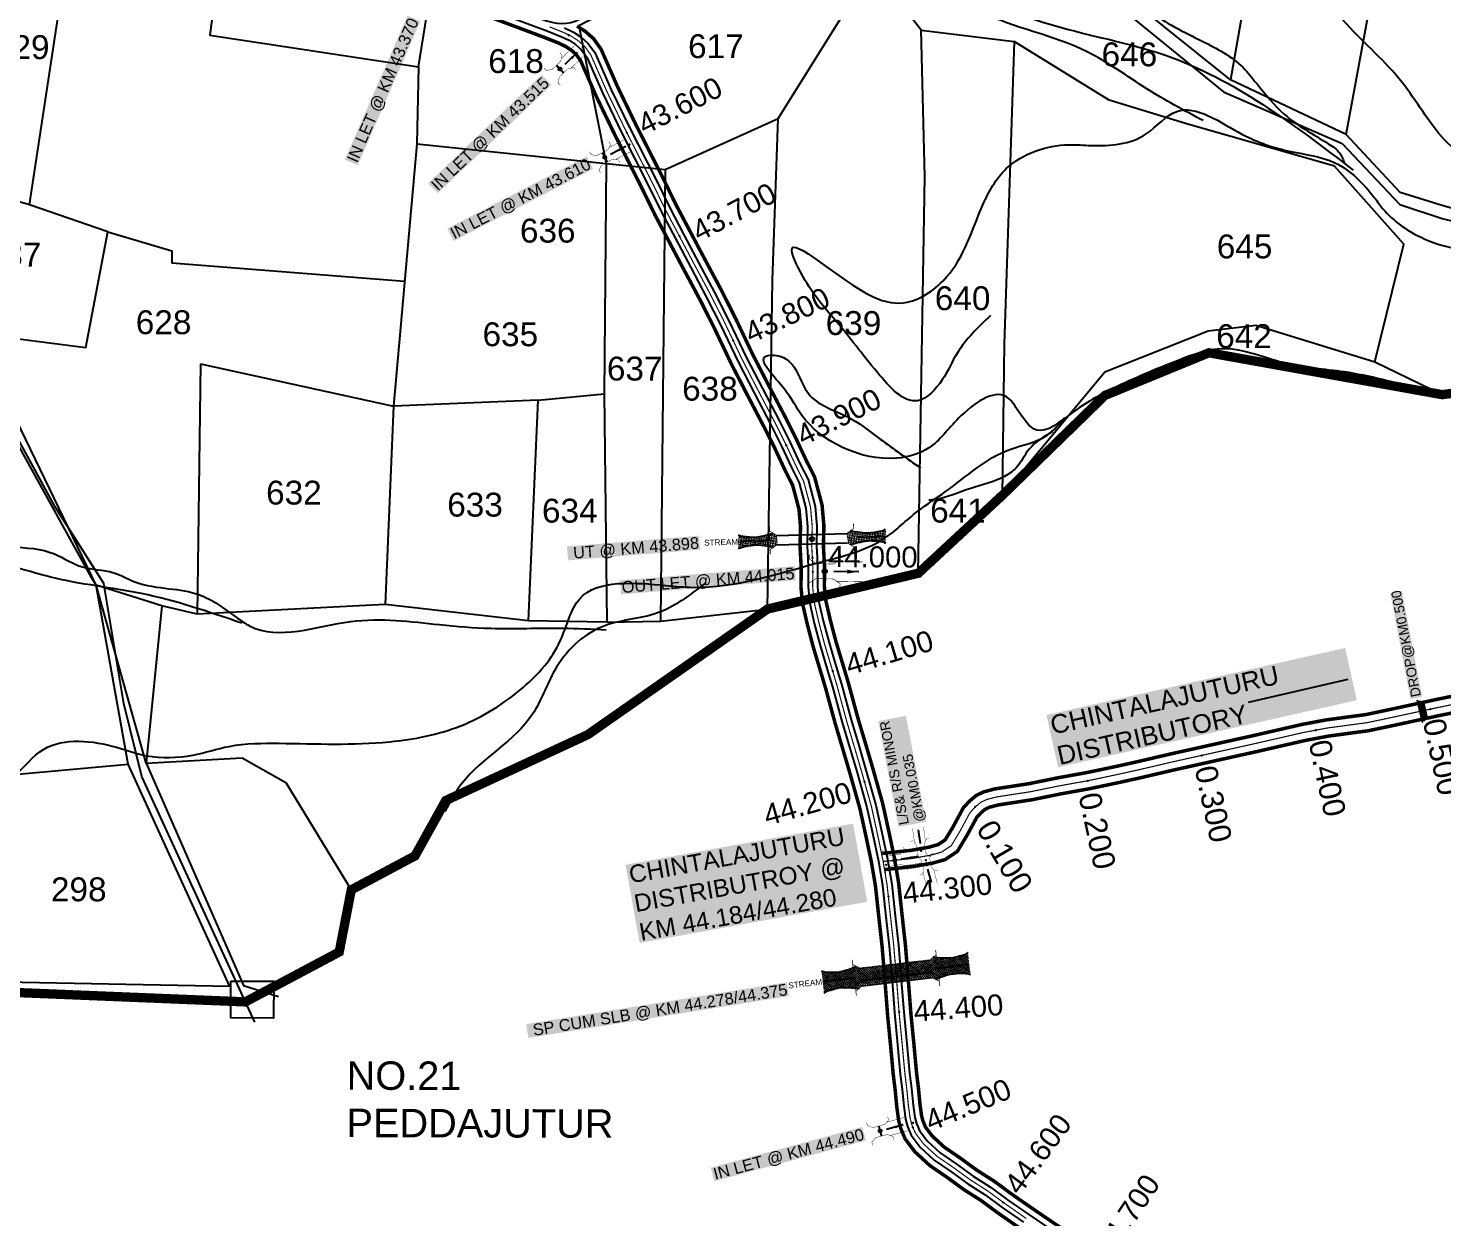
# Model space of a CAD drawing. Header units: inches. Extents: x 203261 to 228925, y 1594290 to 1605484.
# Drawn here: x 206068 to 207280, y 1595735 to 1596754 of the extents above; entities that cross this region are included whole.
import ezdxf
from ezdxf.enums import TextEntityAlignment as Align

# ---------------------------------------------------------------- set-up
doc = ezdxf.new("R2010")
doc.units = ezdxf.units.IN
doc.header["$MEASUREMENT"] = 0
doc.linetypes.add('ACAD_ISO02W100', pattern=[15, 12, -3])
doc.linetypes.add('HIDDEN2', pattern=[0.1875, 0.125, -0.0625])
for name, color, linetype in [('BOUNDRY STONES', 240, 'Continuous'), ('CANAL1', 7, 'Continuous'), ('CSMark', 72, 'Continuous'), ('PAPER SIZE', 5, 'Continuous'), ('PLOT NO', 7, 'Continuous'), ('PLOTS', 7, 'Continuous'), ('ROADS', 1, 'Continuous'), ('STREAMS', 4, 'Continuous'), ('STRUCTURE', 5, 'Continuous'), ('TEXT', 1, 'Continuous'), ('text2', 7, 'Continuous'), ('VILLAGE BOUNDRY', 5, 'Continuous')]:
    doc.layers.add(name, color=color, linetype=linetype)
doc.styles.get("Standard").update_dxf_attribs({"font": 'arial.ttf'})
doc.dimstyles.get("Standard").update_dxf_attribs({"dimtxt": 0.18, "dimasz": 0.18, "dimexe": 0.18, "dimexo": 0.0625, "dimgap": 0.09, "dimtad": 0, "dimtih": 1, "dimtoh": 1, "dimdec": 4, "dimzin": 0, "dimdsep": 46, "dimtxsty": 'Standard', "dimcen": 0.09, "dimadec": 0, "dimazin": 0, "dimtfac": 1, "dimtdec": 4, "dimtofl": 0, "dimtmove": 0, "dimatfit": 3, "dimfxl": 1, "dimtolj": 1, "dimtzin": 0, "dimarcsym": 0})

# ---------------------------------------------------------------- blocks, each defined once
blk = doc.blocks.new('DROP')
h = blk.add_hatch()
h.set_pattern_fill('ANSI31', color=1, scale=10, angle=45)
h.set_pattern_definition([(90, (-324.4106834783561, -25.76868160369899), (-1.25, 0), [])])
h.paths.add_polyline_path([(-9.851358085657807, -4.339867194039471), (-13.79075268379233, 4.092655639052694), (13.79075268379233, 4.092655639052694), (10.24151515825361, -4.339867194039471)])
at = {"layer": 'STRUCTURE', "color": 5, "const_width": 0.4899999999999998}
blk.add_lwpolyline([(-9.851358085657807, -4.339867194039471), (-13.79075268379233, 4.092655639052694), (13.79075268379233, 4.092655639052694), (10.24151515825361, -4.339867194039471), (-9.851358085657807, -4.339867194039471)], dxfattribs=at)
at = {"layer": 'STRUCTURE', "color": 5}
blk.add_circle((0, 0), 1.327527396726509, dxfattribs=at)
blk = doc.blocks.new('OT')
at = {"layer": 'STRUCTURE', "color": 190}
for points, const_width in [([(769751.3722314156, 1706595.817433925), (769729.4096428133, 1706595.817433925)], 0.5), ([(769775.1632526309, 1706601.817433925), (769775.1632526309, 1706597.817433925), (769769.1632526309, 1706593.817433925), (769761.7677420232, 1706593.817433925), (769754.3722314156, 1706593.817433925), (769748.3722314156, 1706597.817433925), (769748.3722314156, 1706601.817433925)], 0.5), ([(769761.7677420232, 1706593.817433925), (769761.7677420232, 1706581.01748457)], 2.5), ([(769751.3722314156, 1706579.01748457), (769729.4096428133, 1706579.01748457)], 0.5), ([(769748.3722314156, 1706573.01748457), (769748.3722314156, 1706577.01748457), (769754.3722314156, 1706581.01748457), (769761.7677420232, 1706581.01748457), (769761.7677420232, 1706581.01748457), (769761.7677420232, 1706581.01748457), (769769.1632526309, 1706581.01748457), (769775.1632526309, 1706577.01748457), (769775.1632526309, 1706573.01748457)], 0.5)]:
    blk.add_lwpolyline(points, dxfattribs=dict(at, const_width=const_width))
at = {"layer": 'STRUCTURE', "color": 0}
blk.add_circle((769761.7677420232, 1706587.417459247), 1.872905908036046, dxfattribs=at)
blk.add_leader([(769732.5849464284, 1706587.417459247), (769753.838058634, 1706587.417459247)], dimstyle='Standard', override={"dimasz": 10, "dimgap": 0.09, "dimtad": 0}, dxfattribs=at)
blk = doc.blocks.new('UT')
at = {"layer": 'STRUCTURE'}
h = blk.add_hatch(dxfattribs=at)
h.set_pattern_fill('DASH', color=150, scale=7.999999999999998, angle=-39.62775206685995, style=0)
h.set_pattern_definition([(320.37224793314, (-4370.464045089087, -6260.881149863359), (1.408001531132492, 0.1324072820072919), [0.9999999999999998, -0.9999999999999998])])
h.paths.add_polyline_path([(765162.9675066409, 1700681.885966053), (765165.5706946704, 1700680.616418319), (765167.2115574566, 1700680.268093512), (765169.1204505624, 1700680.006090325), (765172.4158343371, 1700679.627599867), (765176.4119631688, 1700679.345266073), (765179.5041916154, 1700679.470832215), (765183.0623928958, 1700679.941976878), (765187.653863331, 1700680.880728189), (765188.8854408305, 1700681.172290679), (765193.0594222734, 1700682.222896261), (765196.0594222734, 1700680.222896261), (765196.0594222732, 1700672.222896261), (765193.059422273, 1700670.222896261), (765190.5057321201, 1700670.796857346), (765188.1290725247, 1700671.306258218), (765185.4941448105, 1700671.815650651), (765183.6163483107, 1700672.12764564), (765180.9986007552, 1700672.46166047), (765180.3290960666, 1700672.523134715), (765178.4873260654, 1700672.631123998), (765176.6762091704, 1700672.636509361), (765174.5831391418, 1700672.500406373), (765172.534028191, 1700672.254105192), (765170.4159507004, 1700671.954846333), (765168.4528082367, 1700671.66088667), (765166.101004961, 1700671.20675446), (765164.9649718658, 1700670.843101195), (765162.9701249787, 1700669.702226759)])
h.paths.add_polyline_path([(765259.0594222734, 1700682.22289626), (765256.0594222734, 1700680.22289626), (765256.0594222732, 1700672.22289626), (765259.0594222732, 1700670.22289626), (765261.9351070337, 1700670.954361328), (765264.4002490969, 1700671.550062475), (765266.3788792096, 1700671.989210923), (765269.093032495, 1700672.510050664), (765272.6518334274, 1700672.97822495), (765276.0687944656, 1700673.093904169), (765278.5781092133, 1700672.933545554), (765281.1683763347, 1700672.653460775), (765283.8680040132, 1700672.3279393), (765286.4420291914, 1700671.859000532), (765287.9990189318, 1700671.256817373), (765289.1513379057, 1700670.559826468), (765289.1487195679, 1700682.743565763), (765287.5893077053, 1700681.791647122), (765285.7373813264, 1700681.170064355), (765283.0007571635, 1700680.681356852), (765281.1888035367, 1700680.417637402), (765276.6898998322, 1700679.872435108), (765272.6690061819, 1700679.859315587), (765268.7030904231, 1700680.287947755), (765264.817948322, 1700680.971872088), (765261.162969874, 1700681.748857019)])
at = {"layer": 'STRUCTURE', "color": 150, "const_width": 0.6280741461245082}
for points in [[(765190.0594222734, 1700688.222896261), (765190.0594222734, 1700684.222896261), (765196.0594222734, 1700680.222896261), (765256.0594222734, 1700680.22289626), (765262.0594222734, 1700684.22289626), (765262.0594222734, 1700688.22289626)], [(765190.0594222732, 1700664.222896261), (765190.0594222732, 1700668.222896261), (765196.0594222732, 1700672.222896261), (765256.0594222732, 1700672.22289626), (765262.0594222732, 1700668.22289626), (765262.0594222732, 1700664.22289626)]]:
    blk.add_lwpolyline(points, dxfattribs=at)
at = {"layer": 'STRUCTURE', "color": 150}
for points in [[(765196.0594222734, 1700680.222896261), (765256.0594222734, 1700680.22289626)], [(765196.0594222732, 1700672.222896261), (765256.0594222732, 1700672.22289626)], [(765196.0594222732, 1700672.222896261), (765256.0594222732, 1700672.22289626)]]:
    blk.add_lwpolyline(points, dxfattribs=at)
at = {"layer": 'STRUCTURE', "color": 0}
blk.add_circle((765226.0594222733, 1700676.222896261), 1.88981828804203, dxfattribs=at)
at = {"layer": 'STRUCTURE', "color": 150}
for points in [[(765162.9675066409, 1700681.885966053), (765164.358628801, 1700681.068441708), (765167.8770977717, 1700680.169164927), (765171.232134209, 1700679.760402754), (765176.060009073, 1700679.351640581), (765184.7336071001, 1700680.250917361), (765193.0594222735, 1700682.222896261)], [(765289.1487195679, 1700682.743565763), (765287.7814574724, 1700681.886733643), (765284.290041913, 1700680.887563977), (765280.948015412, 1700680.383366718), (765276.1337485436, 1700679.837201234), (765267.4380478043, 1700680.488960477), (765259.0594222734, 1700682.22289626)], [(765162.9701249787, 1700669.702226759), (765164.3373870743, 1700670.559058879), (765167.8288026336, 1700671.558228544), (765171.1708291346, 1700672.062425803), (765175.985096003, 1700672.608591288), (765184.6807967423, 1700671.956832044), (765193.0594222732, 1700670.222896261)], [(765289.1513379057, 1700670.559826468), (765287.7602157457, 1700671.377350814), (765284.2417467749, 1700672.276627594), (765280.8867103376, 1700672.685389768), (765276.0588354736, 1700673.09415194), (765267.3852374465, 1700672.19487516), (765259.0594222731, 1700670.22289626)]]:
    blk.add_spline(points, degree=3, dxfattribs=at)
at = {"layer": 'STRUCTURE', "color": 0}
blk.add_text('STREAM', height=5, dxfattribs=at).set_placement((765148.2464563532, 1700675.806984554), align=Align.MIDDLE_CENTER)
for points in [[(765190.8848369633, 1700675.966282922), (765164.2099887003, 1700675.833849112)], [(765289.2568244911, 1700676.692727373), (765265.4033313843, 1700676.382461722)]]:
    blk.add_leader(points, dimstyle='Standard', override={"dimasz": 10, "dimgap": 0.09, "dimtad": 0}, dxfattribs=at)
blk = doc.blocks.new('SLB')
at = {"layer": 'STRUCTURE'}
h = blk.add_hatch(dxfattribs=at)
h.set_pattern_fill('DOTS', color=6, scale=20, angle=320.3722479339738, style=0)
h.set_pattern_definition([(320.3722479339738, (-159.4326987297973, -72.95644191955216), (1.278624159801223, 0.5641323053793466), [0, -1.25])])
h.paths.add_polyline_path([(769699.5186717048, 1706871.072614055), (769699.5186717047, 1706861.072614055), (769729.1055765299, 1706861.072614055), (769732.1055765299, 1706863.072614055), (769792.1055765299, 1706863.072614054), (769795.1055765299, 1706861.072614054), (769824.692481355, 1706861.072614054), (769824.6924813552, 1706871.072614054), (769795.10557653, 1706871.072614054), (769792.10557653, 1706869.072614054), (769732.10557653, 1706869.072614055), (769729.10557653, 1706871.072614055)])
at = {"layer": 'STRUCTURE', "color": 6, "linetype": 'ACAD_ISO02W100', "ltscale": 0.5, "const_width": 0.5}
for points in [[(769699.5186717048, 1706871.072614055), (769729.10557653, 1706871.072614055)], [(769795.10557653, 1706871.072614054), (769824.6924813552, 1706871.072614054)], [(769699.5186717047, 1706861.072614055), (769729.1055765299, 1706861.072614055)], [(769795.1055765299, 1706861.072614054), (769824.692481355, 1706861.072614054)]]:
    blk.add_lwpolyline(points, dxfattribs=at)
at = {"layer": 'STRUCTURE', "color": 6, "const_width": 0.6280741461245082}
for points in [[(769726.10557653, 1706877.072614055), (769726.10557653, 1706873.072614055), (769732.10557653, 1706869.072614055), (769792.10557653, 1706869.072614054), (769798.10557653, 1706873.072614054), (769798.10557653, 1706877.072614054)], [(769726.1055765299, 1706855.072614055), (769726.1055765299, 1706859.072614055), (769732.1055765299, 1706863.072614055), (769792.1055765299, 1706863.072614054), (769798.1055765299, 1706859.072614054), (769798.1055765299, 1706855.072614054)]]:
    blk.add_lwpolyline(points, dxfattribs=at)
at = {"layer": 'STRUCTURE', "color": 6}
blk.add_lwpolyline([(769732.1055765299, 1706863.072614055), (769792.1055765299, 1706863.072614054)], dxfattribs=at)
blk.add_lwpolyline([(769732.1055765299, 1706863.072614055), (769792.1055765299, 1706863.072614054)], dxfattribs=at)
at = {"layer": 'STRUCTURE', "color": 0}
blk.add_circle((769762.10557653, 1706866.072614054), 1.244237561477348, dxfattribs=at)
for points in [[(769703.7546974146, 1706866.04706475), (769726.6638708343, 1706866.04706475)], [(769818.6333223742, 1706865.844362141), (769795.7241489545, 1706865.844362142)]]:
    blk.add_leader(points, dimstyle='Standard', override={"dimasz": 10, "dimgap": 0.09, "dimtad": 0}, dxfattribs=at)
blk = doc.blocks.new('SP')
at = {"layer": 'STRUCTURE'}
h = blk.add_hatch(dxfattribs=at)
h.set_pattern_fill('DASH', color=256, scale=8, style=0)
h.set_pattern_definition([(0, (0, 0), (1, 1), [1, -1])])
edge = h.paths.add_edge_path()
edge.add_spline(control_points=[(769825.6998846318, 1706742.149716115), (769825.2538849328, 1706741.843835173), (769823.8040903579, 1706740.84951941), (769820.9116115965, 1706740.271124796), (769817.0237254978, 1706739.724816793), (769811.4058651323, 1706738.909695662), (769803.9999883493, 1706739.727929385), (769798.3893081942, 1706740.999362314), (769795.6105873373, 1706741.629046613)], knot_values=[0, 0, 0, 0, 1.613557225511201, 5.245130249365884, 8.62497580946186, 13.47012412667009, 22.1902159530602, 30.74637742218671, 30.74637742218671, 30.74637742218671, 30.74637742218671], degree=3, periodic=0)
edge.add_line((769795.6105873375, 1706741.629046612), (769792.6105873379, 1706739.629046612))
edge.add_line((769792.6105873379, 1706739.629046612), (769732.6105873376, 1706739.629046612))
edge.add_line((769732.6105873376, 1706739.629046612), (769729.6105873374, 1706741.629046612))
edge.add_spline(control_points=[(769729.6105873374, 1706741.629046612), (769726.8509375289, 1706740.920438928), (769721.2787648587, 1706739.489647107), (769713.899210699, 1706738.460716713), (769708.2604048095, 1706739.11542709), (769704.3585304887, 1706739.550728751), (769701.4507450095, 1706740.04646792), (769699.9732063155, 1706740.999068337), (769699.5186717048, 1706741.292116404)], knot_values=[0, 0, 0, 0, 8.556161469055684, 17.27625329548356, 22.12140161274031, 25.50124717275726, 29.13282019658805, 30.74637742212953, 30.74637742212953, 30.74637742212953, 30.74637742212953], degree=3, periodic=0)
edge.add_line((769699.5186717048, 1706741.292116404), (769699.5186717048, 1706722.106659352))
edge.add_spline(control_points=[(769699.5212900428, 1706722.10837711), (769699.9672897417, 1706722.414258052), (769701.4170843166, 1706723.408573815), (769704.3095630779, 1706723.986968429), (769708.1974491772, 1706724.533276432), (769713.8153095418, 1706725.348397563), (769721.2211863253, 1706724.530163841), (769726.8318664806, 1706723.258730911), (769729.6105873373, 1706722.629046612)], knot_values=[0, 0, 0, 0, 1.613557225511201, 5.245130249365884, 8.62497580946186, 13.47012412667009, 22.1902159530602, 30.74637742218671, 30.74637742218671, 30.74637742218671, 30.74637742218671], degree=3, periodic=0)
edge.add_line((769729.610587337, 1706722.629046612), (769732.6105873372, 1706724.629046612))
edge.add_line((769732.6105873372, 1706724.629046612), (769792.6105873372, 1706724.629046612))
edge.add_line((769792.6105873372, 1706724.629046612), (769795.6105873372, 1706722.629046612))
edge.add_spline(control_points=[(769795.6105873372, 1706722.629046612), (769798.3702371457, 1706723.337654297), (769803.9424098157, 1706724.768446117), (769811.3219639753, 1706725.797376512), (769816.9607698652, 1706725.142666135), (769820.8626441859, 1706724.707364474), (769823.7704296648, 1706724.211625304), (769825.247968359, 1706723.259024888), (769825.7025029698, 1706722.965976821)], knot_values=[0, 0, 0, 0, 8.556161469055684, 17.27625329548356, 22.12140161274031, 25.50124717275726, 29.13282019658805, 30.74637742212953, 30.74637742212953, 30.74637742212953, 30.74637742212953], degree=3, periodic=0)
edge.add_line((769825.7025029698, 1706722.965976821), (769825.6998846318, 1706742.149716115))
h.paths.add_polyline_path([(769764.1611842603, 1706732.129046612, -1), (769761.0599904143, 1706732.129046612, -1)], flags=0)
h.paths.add_polyline_path([(769761.0599904143, 1706732.129046612, 1), (769764.1611842603, 1706732.129046612, 1)], flags=16)
at = {"layer": 'STRUCTURE', "const_width": 0.6280741461245082}
for points in [[(769726.6105873373, 1706747.629046612), (769726.6105873373, 1706743.629046612), (769732.6105873373, 1706739.629046612), (769792.6105873373, 1706739.629046612), (769798.6105873373, 1706743.629046612), (769798.6105873373, 1706747.629046612)], [(769726.6105873373, 1706716.629046612), (769726.6105873373, 1706720.629046612), (769732.6105873373, 1706724.629046612), (769792.6105873373, 1706724.629046612), (769798.6105873373, 1706720.629046612), (769798.6105873373, 1706716.629046612)]]:
    blk.add_lwpolyline(points, dxfattribs=at)
at = {"layer": 'STRUCTURE', "color": 3}
blk.add_lwpolyline([(769732.6105873373, 1706724.629046612), (769792.6105873373, 1706724.629046612)], dxfattribs=at)
blk.add_lwpolyline([(769732.6105873373, 1706724.629046612), (769792.6105873373, 1706724.629046612)], dxfattribs=at)
at = {"layer": 'STRUCTURE', "color": 0}
blk.add_circle((769762.6105873373, 1706732.129046612), 1.550596922985278, dxfattribs=at)
at = {"layer": 'STRUCTURE'}
for points in [[(769699.5186717048, 1706741.292116404), (769700.9097938648, 1706740.474592058), (769704.4282628357, 1706739.575315278), (769707.783299273, 1706739.166553105), (769712.611174137, 1706738.757790932), (769721.284772164, 1706739.657067712), (769729.6105873374, 1706741.629046612)], [(769825.6998846318, 1706742.149716115), (769824.3326225362, 1706741.292883995), (769820.8412069769, 1706740.29371433), (769817.4991804758, 1706739.789517071), (769812.6849136075, 1706739.243351586), (769803.9892128682, 1706739.89511083), (769795.6105873373, 1706741.629046613)], [(769699.5212900428, 1706722.10837711), (769700.8885521383, 1706722.96520923), (769704.3799676977, 1706723.964378895), (769707.7219941987, 1706724.468576154), (769712.536261067, 1706725.014741639), (769721.2319618064, 1706724.362982395), (769729.6105873373, 1706722.629046612)], [(769825.7025029698, 1706722.965976821), (769824.3113808098, 1706723.783501166), (769820.7929118389, 1706724.682777947), (769817.4378754016, 1706725.09154012), (769812.6100005376, 1706725.500302293), (769803.9364025106, 1706724.601025512), (769795.6105873372, 1706722.629046612)]]:
    blk.add_spline(points, degree=3, dxfattribs=at)
at = {"layer": 'STRUCTURE', "color": 0}
blk.add_text('STREAM', height=5, dxfattribs=at).set_placement((769684.2926106098, 1706732.094091512), align=Align.MIDDLE_CENTER)
for points in [[(769727.4360020272, 1706732.129046612), (769700.7611537643, 1706732.129046612)], [(769824.3666876926, 1706732.129046612), (769800.5131945858, 1706732.129046612)]]:
    blk.add_leader(points, dimstyle='Standard', override={"dimasz": 10, "dimgap": 0.09, "dimtad": 0}, dxfattribs=at)

msp = doc.modelspace()

# ---------------------------------------------------------------- linework, layer by layer
at = {"layer": 'BOUNDRY STONES'}
msp.add_lwpolyline([(206241.5868524558, 1595937.427991195), (206278.2506844081, 1595937.337287516), (206278.1725077067, 1595905.737053795), (206241.5086757544, 1595905.827757474)], close=True, dxfattribs=at)
at = {"layer": 'CANAL1', "color": 200, "const_width": 3}
for points in [[(206458.5879831788, 1596765.019695324), (206511.0070694874, 1596745.434839111), (206521.8753626389, 1596741.107559122), (206528.3032160732, 1596738.029518559), (206533.0641768699, 1596734.915806615), (206537.2900411821, 1596731.223340288), (206541.1813344537, 1596725.78726225), (206554.660920141, 1596695.08500737), (206570.7790704065, 1596661.732176018), (206593.2231717941, 1596617.581272227), (206605.0757873843, 1596593.304371485), (206630.2076153964, 1596545.739253396), (206643.5269681321, 1596520.900379652), (206655.9408403185, 1596496.264960084), (206670.7405390691, 1596465.164463156), (206684.4188961446, 1596438.658117732), (206699.094821315, 1596410.592806261), (206707.8460509946, 1596393.118028153), (206716.438036041, 1596374.715350969), (206722.834744966, 1596362.016984995), (206728.2654459702, 1596341.569294897), (206729.5594472569, 1596326.660427566), (206729.1462935099, 1596309.695363751), (206730.1694475038, 1596291.12913113), (206729.961278002, 1596274.992963151), (206731.1874987999, 1596261.193599815), (206735.4965473327, 1596242.521753261), (206740.5418205099, 1596223.219160355), (206746.724195498, 1596202.700974872), (206751.1410046362, 1596187.93103031), (206759.4796314048, 1596157.241403958), (206766.0737876393, 1596135.167455917), (206771.8955296605, 1596115.397043159), (206780.5368961368, 1596084.71514857), (206785.5516401028, 1596061.762292733), (206790.3277988223, 1596039.107703167), (206793.7817909686, 1596018.59077498), (206796.4033954673, 1595994.366635373), (206799.465909244, 1595966.714405973), (206801.9469360531, 1595936.999759436), (206804.268991798, 1595906.790977228), (206806.6993704353, 1595882.347767565), (206809.0153551422, 1595857.143222501), (206810.6705921894, 1595843.766143424), (206812.0252865511, 1595829.590091001), (206813.6483641709, 1595817.832753984), (206815.5644169594, 1595810.849021552), (206819.152633261, 1595802.25162514), (206827.5334930227, 1595791.14627491), (206840.3819511632, 1595779.351149891), (206854.8364102302, 1595769.474797194), (206869.6435409122, 1595758.669184584), (206884.3726497068, 1595749.311727451), (206898.7563803796, 1595738.695187872), (206917.2756773977, 1595725.819742197)], [(206538.1387839269, 1596755.494481441), (206545.1758231301, 1596750.892193385), (206552.1999588179, 1596744.754659713), (206558.6566655463, 1596735.73473775), (206572.8270798589, 1596703.45899263), (206588.6989295934, 1596670.615823983), (206611.1248282059, 1596626.500727773), (206622.9082126157, 1596602.365628515), (206647.8623846036, 1596555.136746604), (206661.2730318679, 1596530.127620348), (206673.9031596815, 1596505.063039916), (206688.6614609309, 1596474.049536843), (206702.1671038554, 1596447.877882268), (206716.899178685, 1596419.705193739), (206725.8519490054, 1596401.827971848), (206734.433963959, 1596383.446649031), (206741.631255034, 1596369.159015005), (206748.0405540299, 1596345.026705103), (206749.5805527431, 1596327.283572434), (206749.1597064902, 1596310.00263625), (206750.1765524963, 1596291.55086887), (206749.972721998, 1596275.751036849), (206750.9865012001, 1596264.342400185), (206754.9194526673, 1596247.300246739), (206759.7981794901, 1596228.634839644), (206765.879804502, 1596208.451025128), (206770.3749953638, 1596193.41896969), (206778.7143685951, 1596162.726596043), (206785.2482123608, 1596140.854544083), (206791.1144703395, 1596120.932956841), (206799.9491038632, 1596089.56485143), (206805.1063598972, 1596065.959707267), (206809.9822011777, 1596042.832296833), (206813.6022090313, 1596021.32922502), (206816.2846045327, 1595996.543364627), (206819.374090756, 1595968.647594027), (206821.8830639469, 1595938.598240565), (206824.193008202, 1595908.547022772), (206826.6086295647, 1595884.252232435), (206828.9026448577, 1595859.286777499), (206830.5534078106, 1595845.945856575), (206831.8947134489, 1595831.909908999), (206833.281635829, 1595821.863246017), (206834.5135830406, 1595817.372978448), (206836.637366739, 1595812.28437486), (206842.4005069773, 1595804.64772509), (206852.8500488368, 1595795.05485011), (206866.3755897699, 1595785.813202806), (206880.9124590878, 1595775.204815416), (206895.6873502932, 1595765.818272548), (206910.4056196204, 1595754.954812128), (206928.6043226023, 1595742.302257803), (206982.5172623146, 1595705.67169222)], [(206799.5582646966, 1596046.772544295), (206824.2175888821, 1596049.368054231), (206839.6916148123, 1596052.138185063), (206847.5173844684, 1596054.371811409), (206853.5154829063, 1596058.337237139), (206860.3543895801, 1596069.737182773), (206869.1148743583, 1596085.949186248), (206874.420729935, 1596091.622000091), (206880.0756928583, 1596096.40659573), (206886.394024691, 1596099.457046713), (206895.9857605965, 1596101.984598742), (206908.3810812069, 1596103.892522094), (206925.4036453213, 1596106.511758991), (206949.499765904, 1596111.425633984), (206974.7658362764, 1596115.986217143), (206998.7548754601, 1596121.015711866), (207018.482113323, 1596125.391242308), (207047.0916166976, 1596132.081360018), (207116.5867485717, 1596147.484713946), (207159.3111429303, 1596157.276159671), (207180.2865778753, 1596161.186334904), (207213.7621896241, 1596165.666576064), (207232.4990365522, 1596169.610293491), (207273.4496129247, 1596178.44451668), (207307.1367614291, 1596185.333910963)], [(206801.0237353035, 1596032.849455705), (206826.1864111178, 1596035.497945769), (206842.8543851878, 1596038.481814937), (206853.4366155316, 1596041.502188591), (206863.8865170937, 1596048.410762861), (206872.5216104199, 1596062.804817226), (206880.5731256417, 1596077.704813751), (206884.087270065, 1596081.461999909), (206887.7623071416, 1596084.57140427), (206891.265975309, 1596086.262953287), (206898.8422394035, 1596088.259401258), (206910.5109187932, 1596090.055477906), (206927.8683546787, 1596092.726241009), (206952.1422340961, 1596097.676366016), (206977.4461637237, 1596102.243782857), (207001.70712454, 1596107.330288134), (207021.591886677, 1596111.740757692), (207050.2003833024, 1596118.430639982), (207119.6652514284, 1596133.827286054), (207162.1588570696, 1596143.565840329), (207182.4994221247, 1596147.357665096), (207216.1358103759, 1596151.859423936), (207235.4169634479, 1596155.917706509), (207276.3283870753, 1596164.74348332), (207310.0312385709, 1596171.636089037)]]:
    msp.add_lwpolyline(points, dxfattribs=at)
at = {"layer": 'CANAL1', "color": 5}
for points in [[(206460.7701932712, 1596770.60947813), (206513.1670277934, 1596751.032935645), (206524.2835450564, 1596746.606823649), (206531.253886429, 1596743.269007424), (206536.697670748, 1596739.708722646), (206541.7630164729, 1596735.282736115), (206546.4239337815, 1596728.7715049), (206560.1107680566, 1596697.597202948), (206576.1550281628, 1596664.397270407), (206598.5936687182, 1596620.25710889), (206610.4255149539, 1596596.022748593), (206622.3132709705, 1596573.523688101), (206635.5040461589, 1596548.558501358), (206648.8507872524, 1596523.668551862), (206661.3295361282, 1596498.904384032), (206676.1168156276, 1596467.829985262), (206689.7433584586, 1596441.424047091), (206704.4361285258, 1596413.326522505), (206713.247820398, 1596395.731011261), (206721.8368144167, 1596377.334740387), (206728.4736979864, 1596364.159593998), (206734.1979783881, 1596342.606517959), (206735.5657789028, 1596326.847371026), (206735.150317404, 1596309.787545501), (206735.6966876418, 1596299.873068312), (206736.1715790015, 1596291.255652452), (206735.9647112008, 1596275.22038526), (206737.1271995199, 1596262.138239926), (206741.323418933, 1596243.955301305), (206746.318728204, 1596224.843864142), (206752.4708781978, 1596204.425989953), (206756.9112018544, 1596189.577412124), (206765.2500525618, 1596158.886961584), (206771.8261150565, 1596136.873582364), (206777.6612118637, 1596117.057817266), (206786.3605584548, 1596086.170059427), (206791.4180560408, 1596063.021517095), (206796.2241195289, 1596040.225081267), (206799.7279163875, 1596019.412309992), (206802.3677581867, 1595995.019654151), (206805.4383636976, 1595967.294362389), (206807.9277744213, 1595937.479303773), (206810.0044898077, 1595910.462276747), (206810.2461967192, 1595907.317790891), (206812.6721481742, 1595882.919107025), (206814.9815420569, 1595857.786289), (206816.6354368757, 1595844.42005737), (206817.9861146204, 1595830.286036401), (206819.5383456684, 1595819.041901594), (206821.2491667837, 1595812.806208621), (206824.3980533044, 1595805.261450056), (206831.9935972091, 1595795.196709964), (206844.122380465, 1595784.062259957), (206858.2981640918, 1595774.376318878), (206873.0242163656, 1595763.629873833), (206887.7670598833, 1595754.26369098), (206902.2511521517, 1595743.573075149), (206920.6742709609, 1595730.764496878)], [(206527.4944549436, 1596753.939176352), (206535.188113571, 1596750.254992576), (206541.542329252, 1596746.099277354), (206547.7269835271, 1596740.695263885), (206553.4140662185, 1596732.7504951), (206567.3772319433, 1596700.946797052), (206583.3229718372, 1596667.950729593), (206605.7543312818, 1596623.82489111), (206617.5584850461, 1596599.647251406), (206629.3866284668, 1596577.261015184), (206642.5659538411, 1596552.317498642), (206655.9492127475, 1596527.359448138), (206668.5144638718, 1596502.423615968), (206683.2851843724, 1596471.384014737), (206696.8426415414, 1596445.111952909), (206711.5578714742, 1596416.971477495), (206720.4501796019, 1596399.21498874), (206729.0351855833, 1596380.827259613), (206735.9923020136, 1596367.016406002), (206742.108021612, 1596343.989482041), (206743.5742210973, 1596327.096628973), (206743.1556825961, 1596309.9104545), (206743.6845675305, 1596300.313266999), (206744.1744209985, 1596291.424347548), (206743.9692887992, 1596275.52361474), (206745.04680048, 1596263.397760074), (206749.092581067, 1596245.866698695), (206754.021271796, 1596227.010135858), (206760.1331218022, 1596206.726010046), (206764.6047981457, 1596191.772587876), (206772.9439474382, 1596161.081038417), (206779.4958849436, 1596139.148417636), (206785.3487881363, 1596119.272182734), (206794.1254415452, 1596088.109940572), (206799.2399439592, 1596064.700482905), (206804.0858804711, 1596041.714918733), (206807.6560836125, 1596020.507690008), (206810.3202418133, 1595995.890345849), (206813.4016363024, 1595968.06763761), (206815.9022255787, 1595938.118696227), (206817.9809599392, 1595911.075403359), (206818.2158032809, 1595908.020209109), (206820.6358518258, 1595883.680892975), (206822.9364579431, 1595858.643711), (206824.5885631243, 1595845.291942629), (206825.9338853796, 1595831.213963599), (206827.3916543316, 1595820.654098407), (206828.8288332162, 1595815.415791379), (206831.3919466955, 1595809.274549944), (206837.9404027909, 1595800.597290036), (206849.109619535, 1595790.343740044), (206862.9138359082, 1595780.911681122), (206877.5317836344, 1595770.244126166), (206892.2929401167, 1595760.86630902), (206906.9108478483, 1595750.076924851), (206925.2057290391, 1595737.357503122), (206979.1685049228, 1595700.69307689)]]:
    msp.add_lwpolyline(points, dxfattribs=at)
at = {"layer": 'CANAL1', "color": 1, "linetype": 'HIDDEN2', "ltscale": 28, "const_width": 1}
for points in [[(206514.607, 1596754.765), (206525.889, 1596750.273), (206533.221, 1596746.762), (206539.12, 1596742.904), (206544.745, 1596737.989), (206549.919, 1596730.761), (206563.744, 1596699.272), (206579.739, 1596666.174), (206602.174, 1596622.041), (206613.992, 1596597.835), (206625.8499497187, 1596575.392351642), (206639.035, 1596550.438), (206652.4, 1596525.514), (206664.922, 1596500.664), (206679.701, 1596469.607), (206693.293, 1596443.268), (206707.997, 1596415.149), (206716.849, 1596397.473), (206725.436, 1596379.081), (206732.233, 1596365.588), (206738.153, 1596343.298), (206739.57, 1596326.972), (206739.153, 1596309.849), (206739.6906275861, 1596300.093167656), (206740.173, 1596291.34), (206739.967, 1596275.372), (206741.087, 1596262.768), (206745.208, 1596244.911), (206750.17, 1596225.927), (206756.302, 1596205.576), (206760.758, 1596190.675), (206769.097, 1596159.984), (206775.661, 1596138.011), (206781.505, 1596118.165), (206790.243, 1596087.14), (206795.329, 1596063.861), (206800.155, 1596040.97), (206803.692, 1596019.96), (206806.344, 1595995.455), (206809.42, 1595967.681), (206811.915, 1595937.799), (206813.9927248734, 1595910.768840053), (206814.231, 1595907.669), (206816.654, 1595883.3), (206818.959, 1595858.215), (206820.612, 1595844.856), (206821.96, 1595830.75), (206823.465, 1595819.848), (206825.039, 1595814.111), (206827.895, 1595807.268), (206834.967, 1595797.897), (206846.616, 1595787.203), (206860.606, 1595777.644), (206875.278, 1595766.937), (206890.03, 1595757.565), (206904.581, 1595746.825), (206922.94, 1595734.061)], [(206800.291, 1596039.811), (206825.202, 1596042.433), (206841.273, 1596045.31), (206850.477, 1596047.937), (206858.701, 1596053.374), (206866.438, 1596066.271), (206874.844, 1596081.827), (206879.254, 1596086.542), (206883.919, 1596090.489), (206888.83, 1596092.86), (206897.414, 1596095.122), (206909.446, 1596096.974), (206926.636, 1596099.619), (206950.821, 1596104.551), (206976.106, 1596109.115), (207000.231, 1596114.173), (207020.037, 1596118.566), (207048.646, 1596125.256), (207118.126, 1596140.656), (207160.735, 1596150.421), (207181.393, 1596154.272), (207214.949, 1596158.763), (207233.958, 1596162.764), (207274.889, 1596171.594), (207308.584, 1596178.485)]]:
    msp.add_lwpolyline(points, dxfattribs=at)
at = {"layer": 'PLOTS'}
for points in [[(205208.7302432776, 1598009.884539621), (205223.0679287988, 1597949.985613608), (205298.1675890531, 1597812.878317637), (205414.8372777331, 1597636.451944242), (205502.4202239023, 1597522.668772921), (205602.7797659948, 1597413.139102404), (205678.5674217194, 1597297.170858241), (205798.6856451606, 1597062.755891635), (205823.3187053501, 1596962.071463896), (205838.1144486807, 1596897.045036486), (205863.9637646393, 1596788.002524686), (205930.6736278907, 1596638.528216819), (205969.191572384, 1596557.703675566), (206021.5759962501, 1596492.502047115), (206117.2879608403, 1596480.02399125), (206136.2305481255, 1596579.195876877), (206068.9129591885, 1596602.23425998), (206013.8276941322, 1596618.155326426), (205979.6825352806, 1596628.548250824), (205944.4428830515, 1596633.93900126), (205930.6736278907, 1596638.528216819)], [(207171.4278320376, 1597128.175696841), (207097.9126432892, 1596709.56956181)], [(207196.8909200911, 1596662.484048606), (207271.2851890395, 1597064.704024339)], [(206178.9543477819, 1596925.864130239), (206241.0004088468, 1596911.65530098), (206237.962088072, 1596858.531252283), (206223.5934699036, 1596747.83113475), (206402.3838648742, 1596720.676272243), (206413.7378092952, 1596791.557859858), (206413.7858707603, 1596810.985048558), (206285.1015183081, 1596856.471905679), (206241.0004088468, 1596911.65530098)], [(206068.9129591885, 1596602.23425998), (206115.3717097791, 1596907.119419046)], [(207645.5893890814, 1596492.862619931), (207646.3024514814, 1596500.450999964), (207493.4994000101, 1596540.873902691), (207387.0626076694, 1596571.211464072), (207280.2057476624, 1596601.504163985), (207243.32452706, 1596612.911909735), (207196.8909200911, 1596662.484048606), (207097.9126432892, 1596709.56956181), (207011.2613973785, 1596779.140794792), (206920.1088844711, 1596804.262690565), (206865.6926735006, 1596816.628657734), (206818.0879511781, 1596852.59688637), (206791.5447307835, 1596871.642207703), (206758.6695428561, 1596890.281423336), (206759.2550356336, 1596876.872855772)], [(206830.4616926209, 1596286.753695989), (206836.1421928154, 1596626.761200161), (206832.9329066267, 1596752.090071786), (206793.1885162819, 1596803.126246711), (206816.7638457887, 1596836.063577294)], [(206400.966149431, 1596654.742999008), (206562.9415037397, 1596637.861840902), (206613.6896508074, 1596632.714027609), (206710.2930273883, 1596676.168854352), (206767.4021998731, 1596767.624949416), (206758.9838156089, 1596818.370783429), (206667.524255799, 1596822.61487917), (206539.7025298647, 1596755.63256908), (206562.9415037397, 1596637.861840902), (206561.1965465822, 1596440.421017856), (206563.6784284457, 1596244.892687223), (206496.5573537119, 1596246.067404716), (206373.5832991677, 1596259.904803394)], [(207010.4000050369, 1596765.478640426), (207091.928398112, 1596699.052626568), (207193.638714725, 1596654.867033055), (207243.1087497379, 1596602.681507204), (207279.3402280893, 1596590.51322082), (207388.1819517695, 1596563.472295702), (207497.71712991, 1596529.880903612), (207645.5893890814, 1596492.862619931), (207689.6077347942, 1596528.949492376), (207707.949918227, 1596530.153637931), (207810.9225708992, 1596806.40664512)], [(206832.9329066267, 1596752.090071786), (206912.649973351, 1596742.310486347), (206904.0530187712, 1596482.923397466), (206902.3623674953, 1596353.438980684)], [(207221.4740859071, 1596467.811967374), (207246.468872223, 1596568.779582576), (207187.080301739, 1596635.498734238), (207059.4839605809, 1596672.1265349), (206993.9230795244, 1596691.95780251), (206912.649973351, 1596742.310486347)], [(206402.3838648742, 1596720.676272243), (206400.966149431, 1596654.742999008), (206380.9999999999, 1596430), (206373.5832991677, 1596259.904803394), (206212.6572241127, 1596251.758400766), (206182.3591089402, 1596258.824323722), (206126.2138484404, 1596276.449974331), (206021.5759962501, 1596492.502047115)], [(206563.6784284457, 1596244.892687223), (206609.4740076438, 1596245.716645675), (206701.3224952167, 1596256.10411045), (206705.608402873, 1596537.683491603), (206710.2930273883, 1596676.168854352)], [(206613.6896508074, 1596632.714027609), (206609.4740076438, 1596245.716645675)], [(206136.2305481255, 1596579.195876877), (206191.0490221119, 1596563.024556599), (206191.0232972906, 1596552.62618535), (206390.2951841981, 1596536.935509935)], [(206902.3623674953, 1596353.438980684), (206990.3042654349, 1596459.305844642), (207078.7121004756, 1596494.390583192), (207119.6043628324, 1596499.332779736), (207221.4740859071, 1596467.811967374), (207279.2361267562, 1596439.754141253)], [(206215.5195570559, 1596466.140992698), (206212.6572241127, 1596251.758400766)], [(206215.5195570559, 1596466.140992698), (206380.9999999999, 1596430)], [(206496.5573537119, 1596246.067404716), (206504.844800533, 1596435.142885461), (206380.9999999999, 1596430)], [(206504.844800533, 1596435.142885461), (206561.1965465822, 1596440.421017856)], [(206240.6799100025, 1595932.811295376), (206153.4909940817, 1596123.112811027), (206126.2138484404, 1596276.449974331), (206122.0277017285, 1596283.059546751), (206054.4910671343, 1596405.612049326)], [(206168.8283978841, 1596124.158561438), (206126.2138484404, 1596276.449974331)], [(206182.3591089402, 1596258.824323722), (206168.8283978841, 1596124.158561438), (206251.2356694198, 1596128.615336854), (206288.4950888726, 1596107.550256928), (206344.6749506756, 1596015.551680185)], [(206005.2301727354, 1596109.682285583), (206153.4909940817, 1596123.112811027)], [(206168.8283978841, 1596124.158561438), (206252.3079642715, 1595933.642377756), (206282.318410956, 1595924.068213458)], [(206240.6799100025, 1595932.811295376), (206032.7935153523, 1595936.83326461)]]:
    msp.add_lwpolyline(points, dxfattribs=at)
at = {"layer": 'ROADS'}
msp.add_lwpolyline([(206261.9986611377, 1595902.081441308), (206165.3878608526, 1596112.665277724), (206149.8045552412, 1596175.15369805), (206132.7025929427, 1596277.985528096), (206091.1880927988, 1596342.93656887), (206022.1004507507, 1596469.392945461), (205958.9380550199, 1596568.794929294), (205912.2518973815, 1596668.084685067), (205858.9383016213, 1596787.647621959), (205831.0778194768, 1596907.002002503), (205805.869121936, 1597012.588633824), (205793.4063774553, 1597060.514475224), (205728.0795009608, 1597184.701894664), (205639.2159341902, 1597343.628571653), (205594.2743039499, 1597416.484901302), (205480.5875402012, 1597538.871051165), (205370.5018597196, 1597695.62785028), (205290.9794802751, 1597815.456353188), (205239.7522479474, 1597909.65863792), (205215.3630143855, 1597966.114331501), (205209.1131953789, 1598009.38638427), (205201.2410107509, 1597965.540054529)], dxfattribs=at)
at = {"layer": 'STREAMS'}
for points in [[(206014.729532826, 1597242.838442879), (206041.6696226801, 1597227.607518277), (206067.2830672741, 1597206.201817779), (206081.6724703541, 1597191.563585987), (206082.8796625585, 1597149.437573434), (206131.147636192, 1597197.993650052), (206182.9939283106, 1597178.395183397), (206201.8798410656, 1597140.454179438), (206208.1948961907, 1597118.347376379), (206227.0337754308, 1597084.789577556), (206267.7963385596, 1597057.801878384), (206302.3062428964, 1597078.97521865), (206344.5257321605, 1597067.492873776), (206388.8589112525, 1597062.59249349), (206419.0888040193, 1597049.343282401), (206448.7475950315, 1597047.473381075), (206472.9967635579, 1597039.029669063), (206481.9485908072, 1597024.036589315), (206491.5620929897, 1597005.724240073), (206531.4171362536, 1597007.422150627), (206565.5407298736, 1596993.564464265), (206568.1951513276, 1596976.491042793), (206581.3773212467, 1596975.859588516), (206590.7339776049, 1597003.38295637), (206599.7568758857, 1597017.13390142), (206638.0930345485, 1597010.451848269), (206661.3883866609, 1596953.6288724), (206719.1107883582, 1596910.669191672), (206772.0605947065, 1596876.40445131), (206819.7388502132, 1596850.447566632), (206855.333180633, 1596825.507756867), (206885.2471325641, 1596805.672115137), (206942.1661948643, 1596801.339440819), (206964.0079547151, 1596788.709805351), (206984.0667802784, 1596782.072969006), (207015.8155576463, 1596777.203721622), (207028.1943803523, 1596768.710598985), (207073.673466549, 1596742.54864997), (207108.6744731806, 1596720.005659643), (207120.6247709839, 1596705.903397871), (207143.9911937229, 1596679.986027727), (207181.6821770626, 1596654.741600448), (207191.5499355461, 1596646.632879), (207195.7225008362, 1596637.63999252)], [(207479.0892621936, 1596490.669266429), (207436.0809188395, 1596518.979485278), (207408.6386095338, 1596534.633701164), (207364.8967529011, 1596566.656769875), (207331.5878961186, 1596612.755947025), (207281.1945268351, 1596658.155186699), (207244.9221591839, 1596707.230508682), (207197.5107018928, 1596757.075609853), (207136.0337886211, 1596852.566726379), (207094.6412795025, 1596933.569588285), (207067.2393655537, 1596965.552233155), (207024.2475476083, 1597000.542278198), (206977.5659708718, 1597045.190113281), (206926.3509529648, 1597058.676531145)], [(205247.3524258886, 1596714.308311195), (205259.9592098476, 1596714.27712292), (205283.3330237481, 1596719.962468046), (205315.4395509031, 1596733.40730299), (205365.895980026, 1596745.139363004), (205401.3268058474, 1596753.388584109), (205466.1659296526, 1596769.628413934), (205496.7989911916, 1596786.967431809), (205530.7801051213, 1596808.744485022), (205564.6917260264, 1596856.763228757), (205598.8504446635, 1596875.390376488), (205659.5021319909, 1596886.541415119), (205722.1683884321, 1596887.683235395), (205789.8825334122, 1596918.148764577), (205823.1381435574, 1596946.411854476), (205883.8773712859, 1596992.94807931), (205988.9232014213, 1596998.172500563), (206042.478579367, 1596988.591554456), (206147.6159054104, 1596958.613782348), (206204.6887697849, 1596946.986229124), (206261.5926981299, 1596942.028608212), (206430.9888609513, 1596921.961851467), (206546.1818901589, 1596904.616937942), (206639.1159590366, 1596899.174273726), (206714.9382665963, 1596877.661763047), (206930.4020321117, 1596761.199878387), (207042.1170328064, 1596730.481756759), (207203.0009536956, 1596632.108579069)], [(207074.3900115251, 1596674.506568853), (207026.2208371744, 1596701.739627298), (206975.0480939646, 1596733.499088975), (206883.9352667352, 1596767.616864406), (206833.5125038882, 1596797.868134111), (206748.4254865345, 1596830.464665547), (206672.3119897171, 1596834.418787739), (206582.5742847243, 1596815.058528195), (206536.4612328202, 1596759.438526338), (206466.4275804188, 1596783.713002775), (206369.8254518804, 1596837.640838073), (206301.3140797702, 1596867.936857694), (206259.2042540197, 1596907.205544137), (206157.5416309912, 1596942.102568737), (205983.1662608117, 1596980.303509059), (205873.0844948786, 1596963.253084119), (205833.0512873906, 1596927.953436507), (205802.8216217925, 1596894.889021948), (205730.4188192007, 1596875.485895657), (205651.2365393938, 1596857.605859327), (205564.5312282261, 1596844.041621767), (205516.6963127034, 1596788.003033059), (205446.702373778, 1596746.648391632), (205307.771102038, 1596709.239544125), (205252.930844677, 1596684.836047798)], [(206892.2482281637, 1596507.54694614), (206863.9415898946, 1596475.589539228), (206850.9465983935, 1596452.409132184), (206830.0257323473, 1596434.537283315), (206795.389111265, 1596458.717009948), (206760.7990519454, 1596501.701709387), (206733.5424274263, 1596537.616370034), (206722.1382789928, 1596563.20777711), (206791.7273081641, 1596523.66242239), (206820.8252201628, 1596518.889159615), (206854.9878480356, 1596540.841889568), (206885.7675905577, 1596602.291382005), (206905.8390697923, 1596633.387679695), (206959.404411549, 1596653.823234273), (206978.8093062351, 1596653.18757302), (207025.5857166868, 1596663.062059767), (207051.8028433894, 1596682.389961975), (207107.7596379955, 1596662.915466071), (207149.4763417145, 1596648.120758545), (207187.3829529541, 1596638.330599575), (207221.1236254163, 1596608.570330404), (207228.238487002, 1596599.315150777), (207264.3401958291, 1596573.074988775), (207338.1031598085, 1596556.731863756), (207378.9515771321, 1596547.522100464), (207458.5807074108, 1596525.287876453), (207504.4306390182, 1596517.241031104), (207557.2058146068, 1596506.463754936), (207600.9916764553, 1596496.071377629), (207635.6675110357, 1596487.758367273), (207658.8803571052, 1596481.23668035)], [(207260.3345281028, 1596444.116680113), (207195.4140129666, 1596459.221060437), (207144.0273176767, 1596466.820073242), (207091.2501759344, 1596479.092447594), (207053.8403327366, 1596469.378150186), (206997.5449814562, 1596445.11794091), (206961.5081759672, 1596423.725423947), (206932.0312055483, 1596409.321579501), (206915.2515891018, 1596427.108808298), (206905.9317754155, 1596437.872699557), (206865.2298840408, 1596419.760672569), (206839.4637327149, 1596394.139809812), (206811.8699188409, 1596385.335216302), (206730.6463628221, 1596421.961598598), (206715.747552701, 1596444.414096097), (206699.4606860074, 1596472.473955832), (206712.5456575039, 1596472.441584555), (206736.3004140521, 1596440.627316164), (206769.4315939483, 1596420.931658683), (206797.8907561438, 1596401.714544185), (206832.4111875984, 1596376.878543366)], [(205557.4310840306, 1596053.459502223), (205578.3510324977, 1596082.393678407), (205610.7541256814, 1596111.903316581), (205634.1106577737, 1596148.681817953), (205682.1978083821, 1596166.980995681), (205713.2787617555, 1596150.599508387), (205719.9013980433, 1596140.619224723), (205735.9234501657, 1596143.900893417), (205751.9589872544, 1596152.617381468), (205796.9835719192, 1596154.31762383), (205823.8822470977, 1596157.270430759), (205853.7755144536, 1596149.346123849), (205872.190865823, 1596142.959888633), (205888.8202261821, 1596147.44781437), (205937.2000586852, 1596110.201243192), (205951.6636032203, 1596094.162819954), (206007.2835459733, 1596103.989119962), (206053.2294910542, 1596111.725824677), (206077.7580625424, 1596133.706525962), (206139.7915083547, 1596138.706033211), (206169.3818883381, 1596130.480521838), (206208.9648001255, 1596130.986485582), (206240.1047637736, 1596138.457865444), (206283.0165274914, 1596141.069121914), (206377.4245250449, 1596142.375889419), (206438.4928238055, 1596156.1139057), (206491.8909705113, 1596188.999219718), (206524.0187744646, 1596229.379262923), (206540.4229318535, 1596264.967223044), (206614.1755067458, 1596276.258358936), (206638.0414945758, 1596274.689621492), (206745.5260327806, 1596295.983045724), (206801.4750066482, 1596316.678255719), (206829.9344700047, 1596339.856991739), (206853.8460227117, 1596356.706283445), (206908.9515162767, 1596392.86932831), (206940.7069651685, 1596404.868251082), (206955.8525144051, 1596420.229553093)], [(206945.5495860915, 1596408.177576884), (206925.5704191297, 1596393.130168127), (206914.3513591301, 1596377.155263249), (206904.3617756491, 1596369.63155887), (206875.3301510876, 1596359.437527494), (206844.7892790544, 1596349.851118903), (206839.3491000998, 1596349.260707051)], [(205389.5766033333, 1596282.86007413), (205440.6865274749, 1596282.425945128), (205482.2661385863, 1596287.861330021), (205525.9812297004, 1596285.291725287), (205612.8633479028, 1596307.537434234), (205654.1107169558, 1596303.127869734), (205703.0219836436, 1596285.161425949), (205723.9421350489, 1596278.340711325), (205742.3968478717, 1596270.603054376), (205763.3687590596, 1596284.704445643), (205776.7089245563, 1596268.36903706), (205801.6819700898, 1596281.845174898), (205838.6339818512, 1596283.599841569), (205862.3404358892, 1596282.925838599), (205901.7708657589, 1596290.827960055), (205929.2002158226, 1596301.528914798), (205987.7209576176, 1596309.69149493), (206053.4219636005, 1596309.222808561), (206090.3549460213, 1596303.285520989), (206114.3434045779, 1596292.149675559), (206140.5031184314, 1596287.469768652), (206159.2649941573, 1596279.423665072), (206188.8085114044, 1596273.504658505), (206214.0437710174, 1596268.519351899), (206246.0169516903, 1596249.056415166), (206257.5189981131, 1596241.64362679), (206344.3554855312, 1596245.42865288), (206420.3996353349, 1596242.779068383), (206464.2408819364, 1596239.593815191), (206525.8207968762, 1596239.74915765), (206563.073120967, 1596238.42626971)], [(206250.9111479025, 1596243.957661542), (206164.930875078, 1596269.372092037), (206087.3289751984, 1596283.400310252), (206017.6378342638, 1596296.914811146), (205961.2284306966, 1596282.229833896), (205913.2438149524, 1596274.936270076)], [(206647.3282818082, 1596277.781882045), (206606.9116857361, 1596252.715956026), (206558.9419055177, 1596240.706496029), (206519.1028716459, 1596203.814204238), (206499.893888187, 1596165.961247529), (206439.6290347084, 1596106.865558761), (206424.7016370776, 1596082.646201961)]]:
    msp.add_spline(points, degree=3, dxfattribs=at)
at = {"layer": 'text2', "color": 3, "linetype": 'Continuous'}
for p in [(206531.0867951334, 1596747.7839849), (206580.85003966, 1596663.988418841), (206625.849937809, 1596575.392374183), (206625.8499678884, 1596575.392317254), (206671.8867516881, 1596486.028077869), (206717.3630187033, 1596396.372052988), (206739.6906283151, 1596300.093154427), (206757.1363435082, 1596202.785929844), (207262, 1596171, 44), (206833, 1596049, 45), (206803, 1596037, 47), (206837, 1596041, 46), (206804.7876706557, 1596009.835788304), (206825.900205962, 1595812.047543278)]:
    msp.add_point(p, dxfattribs=at)
at = {"layer": 'text2'}
for p in [(206543, 1596737, 17), (206583, 1596654, 18), (206739.3038025681, 1596316.041307851), (206739.6906275861, 1596300.093167656), (206740.129556899, 1596287.972527009), (206784.3860400341, 1596107.935626338), (206804, 1596040, 24), (206811.3630531656, 1595944.409531185), (206813.9927248734, 1595910.768840053), (206826, 1595816, 27), (206903.1965148346, 1595747.846879642)]:
    msp.add_point(p, dxfattribs=at)
at = {"layer": 'text2', "color": 2, "linetype": 'Continuous'}
for p in [(207269.2866370245, 1596170.385408344), (207170.9942058539, 1596152.333489193), (207073.3619638056, 1596130.734207291), (206975.7452809475, 1596109.049889391), (206879.2669641742, 1596086.552968831)]:
    msp.add_point(p, dxfattribs=at)
at = {"layer": 'VILLAGE BOUNDRY', "linetype": 'HIDDEN2', "ltscale": 75, "const_width": 8}
msp.add_lwpolyline([(208089.4568440867, 1596855.259810653), (208025.9143959409, 1596723.360031759), (207976.8697531354, 1596616.252353057), (207973.8618026976, 1596612.250200762), (207898.1958885309, 1596467.930493488), (207797.5721783816, 1596469.718567979), (207682.5492509605, 1596478.014465892), (207633.0092805804, 1596477.815570983), (207633.0092805804, 1596477.815570983), (207490.9725655949, 1596467.197122378), (207279.2361267562, 1596439.754141253), (207079.4039687577, 1596475.60560216), (206990.4228753747, 1596439.130845375), (206902.3623674953, 1596353.438980684), (206830.4616926209, 1596286.753695989), (206701.3224952167, 1596256.10411045), (206547.3833225566, 1596148.532413027), (206425.6011753323, 1596092.047643036), (206399.2687268615, 1596044.647860525), (206344.6749506756, 1596015.551680185), (206334.3426278541, 1595962.298326587), (206253.9727974309, 1595919.575283375), (206006.6381178461, 1595929.678947299)], dxfattribs=at)

# ---------------------------------------------------------------- block references
at = {"xscale": 0.7, "yscale": 0.7, "zscale": 0.7, "rotation": 103.3761924596944}
msp.add_blockref('DROP', (207262.46308199, 1596169.082475851, 44), dxfattribs=at)
at = {"layer": 'STRUCTURE', "color": 0}
for p, xscale, yscale, zscale, rotation in [((-228444.169497801, 2832938.783832128, 17), 0.7, 0.7, 0.7, 223.6624792380915), ((136470.4694858667, 2905277.579369106, 18), 0.7, 0.7, 0.7, 207.3437829632987), ((-799357.1419380289, 1890570.496539238), 0.5599999999999999, 0.5599999999999999, 0.5599999999999999, 277.9627439780562), ((550398.0073930586, 2860708.670000229), 0.7, 0.7, 0.7, 189.078539510052), ((1239706.775321943, 1416201.35704771), 0.5599999999999999, 0.5599999999999999, 0.5599999999999999, 104.4009695300696), ((417357.7460741625, 2889293.239167776, 27), 0.7000000000000002, 0.7000000000000002, 0.7000000000000002, 195.0321103774242)]:
    msp.add_blockref('OT', p, dxfattribs=dict(at, xscale=xscale, yscale=yscale, zscale=zscale, rotation=rotation))
for name, p, rotation in [('UT', (-507945.4705660191, -126210.0718263898), 1.691744544321435), ('OT', (1002030.405216917, 3291134.518718489), 179.1403224272284), ('SP', (-358136.6262690796, -189077.3848284713), 6.713865205345811), ('SLB', (-358120.4652350481, -189210.3508213942), 6.713865205345811)]:
    msp.add_blockref(name, p, dxfattribs=dict(at, rotation=rotation))

# ---------------------------------------------------------------- texts
at = {"layer": 'CSMark', "color": 1}
for s, height, rotation, p in [('43.600', 17.99999999999996, 26.94649587535074, (206591.9356679658, 1596669.986185373)), ('43.700', 17.99999999999996, 27.85048422554664, (206638.5321507606, 1596578.360852377)), ('43.800', 17.99999999999996, 25.44823255195929, (206683.2998842559, 1596491.367299984)), ('43.900', 17.99999999999996, 26.60134335016179, (206727.8875033942, 1596403.569723808)), ('44.000', 17.99999999999996, 359.6913144570672, (206753.0088820418, 1596301.026514773)), ('44.100', 17.99999999999996, 16.64878558615169, (206768.7742205752, 1596207.846918322)), ('0.500', 18.99999999999999, 282.1076538873334, (207271.8661766273, 1596162.003257599)), ('0.400', 18.99999999999999, 282.1076538873334, (207174.0466102035, 1596143.729496214)), ('0.300', 18.99999999999999, 282.1076538873334, (207076.368049644, 1596121.565029581)), ('44.200', 17.99999999999996, 15.72954619625994, (206698.5133558639, 1596078.955313534)), ('0.200', 18.99999999999999, 282.1076538873334, (206976.8494643106, 1596098.577465089)), ('0.100', 18.99999999999999, 300.541156111885, (206887.7266580136, 1596072.710820575)), ('44.300', 17.99999999999996, 6.176670615135291, (206817.1573745248, 1596012.643588677)), ('44.400', 17.99999999999996, 4.395505639661294, (206826.5709620483, 1595911.53551183)), ('44.500', 17.99999999999996, 22.65374405845474, (206837.5993718169, 1595816.729823957)), ('44.600', 17.99999999999996, 53.56920206328411, (206910.0330223737, 1595758.461344689)), ('44.700', 17.99999999999996, 56.34194118202073, (206988.3452254589, 1595704.914732862))]:
    msp.add_text(s, height=height, rotation=rotation, dxfattribs=at).set_placement(p, align=Align.MIDDLE_LEFT)
at = {"layer": 'PLOT NO'}
for s, p in [('629', (206038.5249778346, 1596727.202442091)), ('617', (206633.2195473275, 1596728.016693443)), ('618', (206462.007015494, 1596715.281790591)), ('646', (206987.4887107609, 1596721.023953196)), ('636', (206489.169482877, 1596570.002219062)), ('645', (207086.1632468289, 1596556.492764773)), ('637', (206031.521661318, 1596549.476226223)), ('640', (206844.5970174721, 1596512.129358414)), ('628', (206160.0525293335, 1596491.558485791)), ('639', (206751.118016137, 1596490.853883654)), ('635', (206457.1390671925, 1596481.22877988)), ('642', (207085.6694140889, 1596479.611042937)), ('637', (206563.6701695161, 1596451.841649116)), ('638', (206628.1432001785, 1596434.620522844)), ('632', (206271.7117512384, 1596345.616641175)), ('633', (206426.8937974605, 1596335.297629674)), ('634', (206508.0750067632, 1596330.129251278)), ('641', (206840.6027466561, 1596330.148395416)), ('298', (206087.4095790739, 1596005.752847117))]:
    msp.add_text(s, height=20.44733753244078, dxfattribs=at).set_placement(p)
at = {"layer": 'STRUCTURE', "color": 5, "attachment_point": 1, "bg_fill": 1, "box_fill_scale": 1.1, "bg_fill_color": 7, "bg_fill_true_color": 16777215, "bg_fill_transparency": 0}
for s, insert, char_height, width, rotation in [('IN LET @ KM 43.370', (206340.5544279083, 1596641.637931223, 16), 9.999999999999998, 132.4124147339699, 66.49070660116692), ('IN LET @ KM 43.515', (206411.9965054465, 1596620.889302154, 17), 9.999999999999998, 132.5215552523874, 43.66247923762206), ('IN LET @ KM 43.610', (206428.2705001948, 1596581.60042043, 18), 9.999999999999998, 132.4124147339699, 27.343782962829213), (' UT @ KM 43.898', (206530.522060286, 1596308.832398627), 9.999999999999998, 111.4983628922237, 4.651061547061244), ('OUT LET @ KM 44.015', (206575.9988940487, 1596279.748514516), 9.999999999999998, 148.0399727148703, 4.651061547061244), ('DROP@KM0.500', (207252.8428695325, 1596180.025949762), 8.4, 90.57022100954977, 100.84924866178662), ('{\\C1;CHINTALAJUTURU DISTRIBUTORY}', (206942.1301311926, 1596164.100030421), 15.99999999999999, 259.0358629790582, 12.650137929678511), ('L/S& R/S MINOR @KM0.035', (206814.2038038661, 1596070.45528861), 8.4, 90.57022100954977, 100.84924866178662), ('CHINTALAJUTURU DISTRIBUTROY @ KM 44.184/44.280', (206581.3791170921, 1596035.794035917), 15, 195.115573530294, 10.248005542858943), (' SP CUM SLB @ KM 44.278/44.375', (206495.6670338136, 1595899.720852622, 27), 9.999999999999998, 224.1586630286493, 9.12382681699062), ('IN LET @ KM 44.490', (206653.8562121356, 1595776.828756444, 27), 9.999999999999998, 132.4124147339699, 15.03211037695475)]:
    msp.add_mtext(s, dxfattribs=dict(at, insert=insert, char_height=char_height, width=width, rotation=rotation))
at = {"layer": 'TEXT', "insert": (206340.7248241615, 1595868.675472339), "char_height": 24.35667174328422, "width": 238.2002747499776, "attachment_point": 1, "rotation": 359.8582546588272}
msp.add_mtext('NO.21 PEDDAJUTUR ', dxfattribs=at)

# ---------------------------------------------------------------- leaders
at = {"layer": 'PAPER SIZE', "color": 1}
msp.add_leader([(207198.5012214958, 1596195.666163292), (207113.0988213565, 1596176.100487066)], dimstyle='Standard', override={"dimasz": 40, "dimgap": 0.09, "dimtad": 0, "dimtfill": 2, "dimtfillclr": 5}, dxfattribs=at)

doc.saveas('drawing.dxf')
